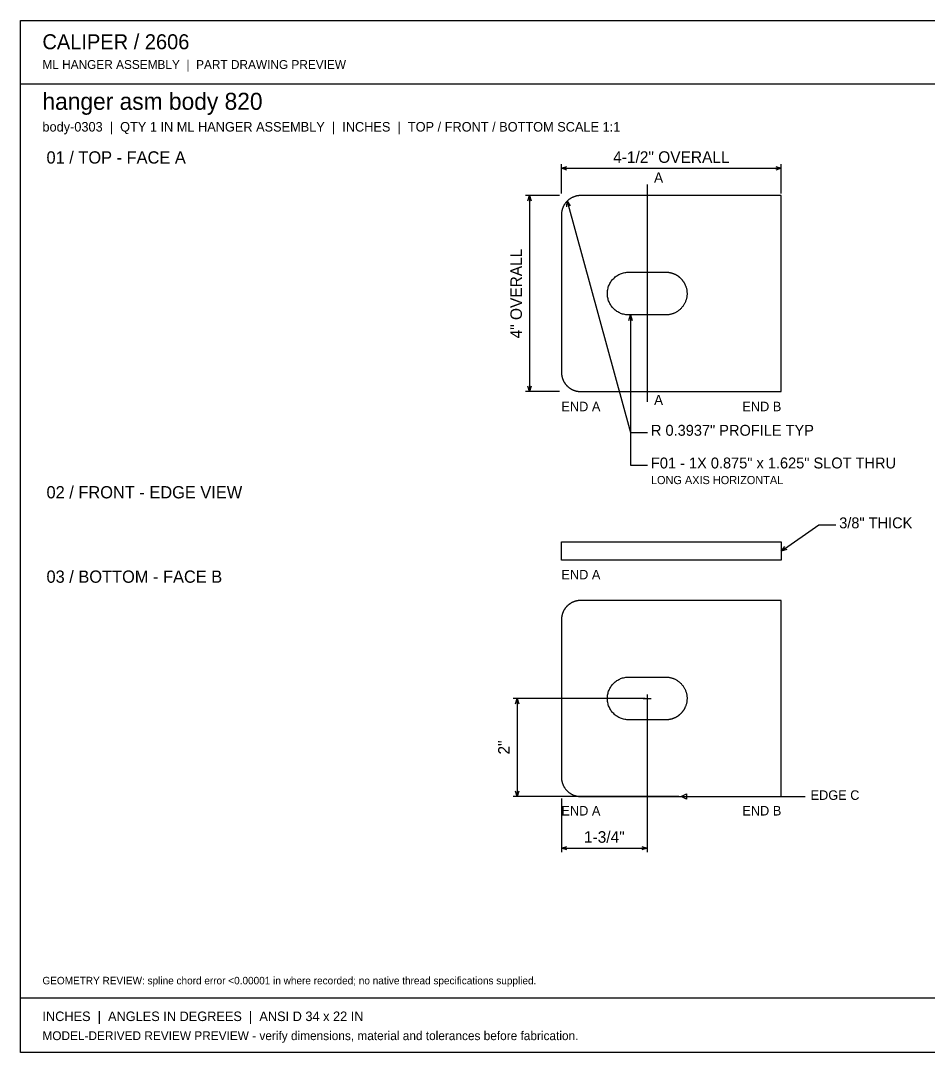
# Model space of a CAD drawing. Header units: inches. Extents: x 0.5 to 33.5, y 0.5 to 21.5.
# Drawn here: x 0.47 to 18.99, y 0.47 to 21.53 of the extents above; entities that cross this region are included whole.
import ezdxf
from ezdxf.enums import TextEntityAlignment as Align

# ---------------------------------------------------------------- set-up
doc = ezdxf.new("R2010")
doc.units = ezdxf.units.IN
doc.header["$MEASUREMENT"] = 0

msp = doc.modelspace()

# ---------------------------------------------------------------- linework, layer by layer
at = {"layer": 'ANNOTATION'}
for p, q in [((11.507, 18), (11.507, 18.597)), ((11.507, 18.514), (11.618, 18.549)), ((15.882, 18.549), (15.993, 18.514)), ((15.993, 18), (15.993, 18.597)), ((11.507, 18.514), (15.993, 18.514)), ((11.618, 18.479), (11.507, 18.514)), ((15.993, 18.514), (15.882, 18.479)), ((13.257, 18.181), (13.257, 13.75)), ((11.465, 17.958), (10.771, 17.958)), ((10.819, 17.847), (10.854, 17.958)), ((10.854, 17.958), (10.854, 13.958)), ((10.854, 17.958), (10.889, 17.847)), ((11.618, 17.727), (11.622, 17.843)), ((11.622, 17.843), (12.917, 13.125)), ((11.622, 17.843), (11.685, 17.745)), ((12.882, 15.41), (12.917, 15.521)), ((12.917, 15.521), (12.917, 12.458)), ((12.917, 15.521), (12.951, 15.41)), ((11.465, 13.958), (10.771, 13.958)), ((10.854, 13.958), (10.819, 14.069)), ((10.889, 14.069), (10.854, 13.958)), ((12.917, 13.125), (13.264, 13.125)), ((12.917, 12.458), (13.264, 12.458)), ((15.993, 10.701), (16.757, 11.236)), ((16.757, 11.236), (17.104, 11.236)), ((15.993, 10.701), (16.064, 10.794)), ((16.104, 10.737), (15.993, 10.701)), ((13.215, 7.694), (10.521, 7.694)), ((10.569, 7.583), (10.604, 7.694)), ((10.604, 7.694), (10.604, 5.694)), ((10.604, 7.694), (10.639, 7.583)), ((13.174, 7.694), (13.34, 7.694)), ((13.257, 7.778), (13.257, 7.611)), ((13.257, 7.653), (13.257, 4.556)), ((13.905, 5.694), (10.521, 5.694)), ((10.604, 5.694), (10.569, 5.806)), ((10.639, 5.806), (10.604, 5.694)), ((13.947, 5.694), (14.058, 5.75)), ((13.947, 5.694), (16.479, 5.694)), ((14.058, 5.639), (13.947, 5.694)), ((14.058, 5.75), (14.058, 5.639)), ((11.507, 5.653), (11.507, 4.556)), ((11.507, 4.639), (11.618, 4.674)), ((11.507, 4.639), (13.257, 4.639)), ((11.618, 4.604), (11.507, 4.639)), ((13.146, 4.674), (13.257, 4.639)), ((13.257, 4.639), (13.146, 4.604))]:
    msp.add_line(p, q, dxfattribs=at)
at = {"layer": 'OUTLINE'}
for p, q in [((0.472, 21.528), (33.528, 21.528)), ((0.472, 0.472), (0.472, 21.528)), ((0.472, 20.236), (33.528, 20.236)), ((11.69, 17.897), (11.682, 17.892)), ((11.698, 17.902), (11.69, 17.897)), ((11.707, 17.907), (11.698, 17.902)), ((11.715, 17.912), (11.707, 17.907)), ((11.724, 17.916), (11.715, 17.912)), ((11.732, 17.921), (11.724, 17.916)), ((11.741, 17.925), (11.732, 17.921)), ((11.75, 17.928), (11.741, 17.925)), ((11.759, 17.932), (11.75, 17.928)), ((11.768, 17.935), (11.759, 17.932)), ((11.777, 17.938), (11.768, 17.935)), ((11.786, 17.941), (11.777, 17.938)), ((11.796, 17.944), (11.786, 17.941)), ((11.805, 17.947), (11.796, 17.944)), ((11.814, 17.949), (11.805, 17.947)), ((11.824, 17.951), (11.814, 17.949)), ((11.833, 17.953), (11.824, 17.951)), ((11.843, 17.954), (11.833, 17.953)), ((11.852, 17.955), (11.843, 17.954)), ((11.862, 17.956), (11.852, 17.955)), ((11.872, 17.957), (11.862, 17.956)), ((11.881, 17.958), (11.872, 17.957)), ((11.891, 17.958), (11.881, 17.958)), ((11.901, 17.958), (11.891, 17.958)), ((15.993, 17.958), (11.901, 17.958)), ((15.993, 13.958), (15.993, 17.958)), ((11.527, 17.688), (11.524, 17.679)), ((11.53, 17.697), (11.527, 17.688)), ((11.533, 17.706), (11.53, 17.697)), ((11.537, 17.715), (11.533, 17.706)), ((11.541, 17.724), (11.537, 17.715)), ((11.545, 17.733), (11.541, 17.724)), ((11.549, 17.742), (11.545, 17.733)), ((11.553, 17.75), (11.549, 17.742)), ((11.558, 17.759), (11.553, 17.75)), ((11.563, 17.767), (11.558, 17.759)), ((11.568, 17.775), (11.563, 17.767)), ((11.573, 17.783), (11.568, 17.775)), ((11.579, 17.791), (11.573, 17.783)), ((11.584, 17.799), (11.579, 17.791)), ((11.59, 17.807), (11.584, 17.799)), ((11.596, 17.814), (11.59, 17.807)), ((11.602, 17.822), (11.596, 17.814)), ((11.609, 17.829), (11.602, 17.822)), ((11.615, 17.836), (11.609, 17.829)), ((11.622, 17.843), (11.615, 17.836)), ((11.629, 17.85), (11.622, 17.843)), ((11.636, 17.856), (11.629, 17.85)), ((11.643, 17.863), (11.636, 17.856)), ((11.651, 17.869), (11.643, 17.863)), ((11.658, 17.875), (11.651, 17.869)), ((11.666, 17.881), (11.658, 17.875)), ((11.674, 17.887), (11.666, 17.881)), ((11.682, 17.892), (11.674, 17.887)), ((11.508, 17.594), (11.507, 17.584)), ((11.507, 17.584), (11.507, 17.574)), ((11.507, 17.574), (11.507, 17.565)), ((11.507, 17.565), (11.507, 14.352)), ((11.509, 17.603), (11.508, 17.594)), ((11.51, 17.613), (11.509, 17.603)), ((11.511, 17.622), (11.51, 17.613)), ((11.513, 17.632), (11.511, 17.622)), ((11.514, 17.641), (11.513, 17.632)), ((11.516, 17.651), (11.514, 17.641)), ((11.519, 17.66), (11.516, 17.651)), ((11.521, 17.67), (11.519, 17.66)), ((11.524, 17.679), (11.521, 17.67)), ((12.518, 16.201), (12.531, 16.219)), ((12.531, 16.219), (12.544, 16.236)), ((12.544, 16.236), (12.558, 16.252)), ((12.558, 16.252), (12.573, 16.268)), ((12.573, 16.268), (12.588, 16.282)), ((12.588, 16.282), (12.604, 16.297)), ((12.604, 16.297), (12.621, 16.31)), ((12.621, 16.31), (12.639, 16.322)), ((12.639, 16.322), (12.657, 16.334)), ((12.657, 16.334), (12.676, 16.344)), ((12.676, 16.344), (12.695, 16.354)), ((12.695, 16.354), (12.714, 16.363)), ((12.714, 16.363), (12.735, 16.37)), ((12.735, 16.37), (12.755, 16.377)), ((12.755, 16.377), (12.776, 16.383)), ((12.776, 16.383), (12.797, 16.387)), ((12.797, 16.387), (12.818, 16.391)), ((12.818, 16.391), (12.839, 16.394)), ((12.839, 16.394), (12.86, 16.395)), ((12.86, 16.395), (12.882, 16.396)), ((12.882, 16.396), (13.632, 16.396)), ((13.632, 16.396), (13.64, 16.396)), ((13.64, 16.396), (13.648, 16.396)), ((13.648, 16.396), (13.656, 16.395)), ((13.656, 16.395), (13.664, 16.395)), ((13.664, 16.395), (13.672, 16.394)), ((13.672, 16.394), (13.68, 16.393)), ((13.68, 16.393), (13.688, 16.392)), ((13.688, 16.392), (13.695, 16.391)), ((13.695, 16.391), (13.703, 16.39)), ((13.703, 16.39), (13.711, 16.389)), ((13.711, 16.389), (13.719, 16.387)), ((13.719, 16.387), (13.727, 16.385)), ((13.727, 16.385), (13.735, 16.384)), ((13.735, 16.384), (13.742, 16.382)), ((13.742, 16.382), (13.75, 16.38)), ((13.75, 16.38), (13.758, 16.377)), ((13.758, 16.377), (13.765, 16.375)), ((13.765, 16.375), (13.773, 16.373)), ((13.773, 16.373), (13.78, 16.37)), ((13.78, 16.37), (13.788, 16.367)), ((13.788, 16.367), (13.795, 16.364)), ((13.795, 16.364), (13.803, 16.361)), ((13.803, 16.361), (13.81, 16.358)), ((13.81, 16.358), (13.817, 16.355)), ((13.817, 16.355), (13.824, 16.351)), ((13.824, 16.351), (13.831, 16.348)), ((13.831, 16.348), (13.838, 16.344)), ((13.838, 16.344), (13.845, 16.34)), ((13.845, 16.34), (13.852, 16.336)), ((13.852, 16.336), (13.859, 16.332)), ((13.859, 16.332), (13.866, 16.328)), ((13.866, 16.328), (13.873, 16.324)), ((13.873, 16.324), (13.879, 16.319)), ((13.879, 16.319), (13.886, 16.315)), ((13.886, 16.315), (13.892, 16.31)), ((13.892, 16.31), (13.899, 16.305)), ((13.899, 16.305), (13.905, 16.3)), ((13.905, 16.3), (13.911, 16.295)), ((13.911, 16.295), (13.917, 16.29)), ((13.917, 16.29), (13.923, 16.285)), ((13.923, 16.285), (13.929, 16.279)), ((13.929, 16.279), (13.935, 16.274)), ((13.935, 16.274), (13.94, 16.268)), ((13.94, 16.268), (13.946, 16.263)), ((13.946, 16.263), (13.952, 16.257)), ((13.952, 16.257), (13.957, 16.251)), ((13.957, 16.251), (13.962, 16.245)), ((13.962, 16.245), (13.967, 16.239)), ((13.967, 16.239), (13.972, 16.233)), ((13.972, 16.233), (13.977, 16.227)), ((13.977, 16.227), (13.982, 16.22)), ((13.982, 16.22), (13.987, 16.214)), ((13.987, 16.214), (13.992, 16.207)), ((12.447, 16.001), (12.449, 16.023)), ((12.449, 16.023), (12.453, 16.044)), ((12.453, 16.044), (12.458, 16.065)), ((12.458, 16.065), (12.463, 16.085)), ((12.463, 16.085), (12.47, 16.106)), ((12.47, 16.106), (12.478, 16.126)), ((12.478, 16.126), (12.486, 16.145)), ((12.486, 16.145), (12.496, 16.165)), ((12.496, 16.165), (12.507, 16.183)), ((12.507, 16.183), (12.518, 16.201)), ((13.992, 16.207), (13.996, 16.201)), ((13.996, 16.201), (14, 16.194)), ((14, 16.194), (14.005, 16.187)), ((14.005, 16.187), (14.009, 16.181)), ((14.009, 16.181), (14.013, 16.174)), ((14.013, 16.174), (14.017, 16.167)), ((14.017, 16.167), (14.02, 16.16)), ((14.02, 16.16), (14.024, 16.153)), ((14.024, 16.153), (14.027, 16.145)), ((14.027, 16.145), (14.031, 16.138)), ((14.031, 16.138), (14.034, 16.131)), ((14.034, 16.131), (14.039, 16.118)), ((14.039, 16.118), (14.044, 16.106)), ((14.044, 16.106), (14.048, 16.093)), ((14.048, 16.093), (14.052, 16.08)), ((14.052, 16.08), (14.056, 16.067)), ((14.056, 16.067), (14.059, 16.054)), ((14.059, 16.054), (14.062, 16.041)), ((14.062, 16.041), (14.064, 16.027)), ((14.064, 16.027), (14.066, 16.014)), ((14.066, 16.014), (14.067, 16.001)), ((12.444, 15.958), (12.445, 15.98)), ((12.445, 15.937), (12.444, 15.958)), ((12.445, 15.98), (12.447, 16.001)), ((12.447, 15.915), (12.445, 15.937)), ((12.449, 15.894), (12.447, 15.915)), ((12.453, 15.873), (12.449, 15.894)), ((12.458, 15.852), (12.453, 15.873)), ((12.463, 15.831), (12.458, 15.852)), ((12.47, 15.811), (12.463, 15.831)), ((12.478, 15.791), (12.47, 15.811)), ((14.04, 15.802), (14.035, 15.789)), ((14.045, 15.814), (14.04, 15.802)), ((14.049, 15.827), (14.045, 15.814)), ((14.053, 15.84), (14.049, 15.827)), ((14.057, 15.853), (14.053, 15.84)), ((14.06, 15.866), (14.057, 15.853)), ((14.062, 15.88), (14.06, 15.866)), ((14.064, 15.893), (14.062, 15.88)), ((14.066, 15.906), (14.064, 15.893)), ((14.068, 15.92), (14.066, 15.906)), ((14.067, 16.001), (14.068, 15.987)), ((14.068, 15.987), (14.069, 15.974)), ((14.069, 15.933), (14.068, 15.92)), ((14.069, 15.974), (14.069, 15.96)), ((14.069, 15.96), (14.069, 15.947)), ((14.069, 15.947), (14.069, 15.933)), ((12.486, 15.771), (12.478, 15.791)), ((12.496, 15.752), (12.486, 15.771)), ((12.507, 15.733), (12.496, 15.752)), ((12.518, 15.715), (12.507, 15.733)), ((12.531, 15.698), (12.518, 15.715)), ((12.544, 15.681), (12.531, 15.698)), ((12.558, 15.665), (12.544, 15.681)), ((12.573, 15.649), (12.558, 15.665)), ((12.588, 15.634), (12.573, 15.649)), ((12.604, 15.62), (12.588, 15.634)), ((12.621, 15.607), (12.604, 15.62)), ((12.639, 15.595), (12.621, 15.607)), ((12.657, 15.583), (12.639, 15.595)), ((12.676, 15.572), (12.657, 15.583)), ((13.863, 15.587), (13.851, 15.58)), ((13.874, 15.594), (13.863, 15.587)), ((13.885, 15.602), (13.874, 15.594)), ((13.896, 15.61), (13.885, 15.602)), ((13.907, 15.618), (13.896, 15.61)), ((13.917, 15.627), (13.907, 15.618)), ((13.927, 15.636), (13.917, 15.627)), ((13.937, 15.645), (13.927, 15.636)), ((13.947, 15.654), (13.937, 15.645)), ((13.956, 15.664), (13.947, 15.654)), ((13.965, 15.674), (13.956, 15.664)), ((13.973, 15.685), (13.965, 15.674)), ((13.982, 15.696), (13.973, 15.685)), ((13.99, 15.706), (13.982, 15.696)), ((13.997, 15.718), (13.99, 15.706)), ((14.004, 15.729), (13.997, 15.718)), ((14.011, 15.741), (14.004, 15.729)), ((14.018, 15.752), (14.011, 15.741)), ((14.024, 15.764), (14.018, 15.752)), ((14.03, 15.777), (14.024, 15.764)), ((14.035, 15.789), (14.03, 15.777)), ((12.695, 15.563), (12.676, 15.572)), ((12.714, 15.554), (12.695, 15.563)), ((12.735, 15.546), (12.714, 15.554)), ((12.755, 15.54), (12.735, 15.546)), ((12.776, 15.534), (12.755, 15.54)), ((12.797, 15.529), (12.776, 15.534)), ((12.818, 15.526), (12.797, 15.529)), ((12.839, 15.523), (12.818, 15.526)), ((12.86, 15.521), (12.839, 15.523)), ((12.882, 15.521), (12.86, 15.521)), ((13.632, 15.521), (12.882, 15.521)), ((13.645, 15.521), (13.632, 15.521)), ((13.659, 15.522), (13.645, 15.521)), ((13.672, 15.523), (13.659, 15.522)), ((13.686, 15.524), (13.672, 15.523)), ((13.699, 15.526), (13.686, 15.524)), ((13.713, 15.528), (13.699, 15.526)), ((13.726, 15.531), (13.713, 15.528)), ((13.739, 15.534), (13.726, 15.531)), ((13.752, 15.538), (13.739, 15.534)), ((13.765, 15.542), (13.752, 15.538)), ((13.778, 15.546), (13.765, 15.542)), ((13.79, 15.551), (13.778, 15.546)), ((13.803, 15.556), (13.79, 15.551)), ((13.815, 15.561), (13.803, 15.556)), ((13.827, 15.567), (13.815, 15.561)), ((13.839, 15.573), (13.827, 15.567)), ((13.851, 15.58), (13.839, 15.573)), ((11.507, 14.352), (11.507, 14.35)), ((11.507, 14.35), (11.507, 14.347)), ((11.507, 14.347), (11.507, 14.345)), ((11.507, 14.345), (11.507, 14.342)), ((11.507, 14.342), (11.507, 14.34)), ((11.507, 14.34), (11.507, 14.337)), ((11.507, 14.337), (11.507, 14.335)), ((11.507, 14.335), (11.507, 14.332)), ((11.507, 14.332), (11.508, 14.33)), ((11.508, 14.33), (11.508, 14.327)), ((11.508, 14.327), (11.508, 14.325)), ((11.508, 14.325), (11.508, 14.322)), ((11.508, 14.322), (11.508, 14.32)), ((11.508, 14.32), (11.508, 14.317)), ((11.508, 14.317), (11.509, 14.315)), ((11.509, 14.315), (11.509, 14.312)), ((11.509, 14.312), (11.509, 14.31)), ((11.509, 14.31), (11.509, 14.307)), ((11.509, 14.307), (11.51, 14.305)), ((11.51, 14.305), (11.51, 14.302)), ((11.51, 14.302), (11.51, 14.3)), ((11.51, 14.3), (11.511, 14.297)), ((11.511, 14.297), (11.511, 14.295)), ((11.511, 14.295), (11.511, 14.292)), ((11.511, 14.292), (11.512, 14.29)), ((11.512, 14.29), (11.512, 14.287)), ((11.512, 14.287), (11.513, 14.285)), ((11.513, 14.285), (11.513, 14.283)), ((11.513, 14.283), (11.514, 14.28)), ((11.514, 14.28), (11.514, 14.278)), ((11.514, 14.278), (11.514, 14.275)), ((11.514, 14.275), (11.515, 14.273)), ((11.515, 14.273), (11.515, 14.27)), ((11.515, 14.27), (11.516, 14.268)), ((11.516, 14.268), (11.517, 14.265)), ((11.517, 14.265), (11.517, 14.263)), ((11.517, 14.263), (11.518, 14.261)), ((11.518, 14.261), (11.518, 14.258)), ((11.518, 14.258), (11.519, 14.256)), ((11.519, 14.256), (11.519, 14.253)), ((11.519, 14.253), (11.52, 14.251)), ((11.52, 14.251), (11.521, 14.248)), ((11.521, 14.248), (11.521, 14.246)), ((11.521, 14.246), (11.522, 14.244)), ((11.522, 14.244), (11.523, 14.241)), ((11.523, 14.241), (11.524, 14.239)), ((11.524, 14.239), (11.524, 14.237)), ((11.524, 14.237), (11.525, 14.234)), ((11.525, 14.234), (11.526, 14.232)), ((11.526, 14.232), (11.527, 14.229)), ((11.527, 14.229), (11.527, 14.227)), ((11.527, 14.227), (11.528, 14.225)), ((11.528, 14.225), (11.529, 14.222)), ((11.529, 14.222), (11.53, 14.22)), ((11.53, 14.22), (11.531, 14.218)), ((11.531, 14.218), (11.531, 14.215)), ((11.531, 14.215), (11.532, 14.213)), ((11.532, 14.213), (11.533, 14.211)), ((11.533, 14.211), (11.534, 14.208)), ((11.534, 14.208), (11.535, 14.206)), ((11.535, 14.206), (11.536, 14.204)), ((11.536, 14.204), (11.537, 14.201)), ((11.537, 14.201), (11.538, 14.199)), ((11.538, 14.199), (11.539, 14.197)), ((11.539, 14.197), (11.542, 14.19)), ((11.542, 14.19), (11.545, 14.184)), ((11.545, 14.184), (11.548, 14.177)), ((11.548, 14.177), (11.551, 14.171)), ((11.551, 14.171), (11.554, 14.164)), ((11.554, 14.164), (11.558, 14.158)), ((11.558, 14.158), (11.562, 14.152)), ((11.562, 14.152), (11.565, 14.146)), ((11.565, 14.146), (11.569, 14.14)), ((11.569, 14.14), (11.573, 14.134)), ((11.573, 14.134), (11.577, 14.128)), ((11.577, 14.128), (11.581, 14.122)), ((11.581, 14.122), (11.585, 14.116)), ((11.585, 14.116), (11.59, 14.111)), ((11.59, 14.111), (11.594, 14.105)), ((11.594, 14.105), (11.599, 14.099)), ((11.599, 14.099), (11.603, 14.094)), ((11.603, 14.094), (11.608, 14.089)), ((11.608, 14.089), (11.613, 14.083)), ((11.613, 14.083), (11.618, 14.078)), ((11.618, 14.078), (11.623, 14.073)), ((11.623, 14.073), (11.628, 14.068)), ((11.628, 14.068), (11.633, 14.063)), ((11.633, 14.063), (11.639, 14.058)), ((11.639, 14.058), (11.644, 14.053)), ((11.644, 14.053), (11.649, 14.049)), ((11.649, 14.049), (11.655, 14.044)), ((11.655, 14.044), (11.661, 14.04)), ((11.661, 14.04), (11.666, 14.036)), ((11.666, 14.036), (11.672, 14.031)), ((11.672, 14.031), (11.678, 14.027)), ((11.678, 14.027), (11.684, 14.023)), ((11.684, 14.023), (11.69, 14.019)), ((11.69, 14.019), (11.696, 14.016)), ((11.696, 14.016), (11.702, 14.012)), ((11.702, 14.012), (11.708, 14.008)), ((11.708, 14.008), (11.715, 14.005)), ((11.715, 14.005), (11.721, 14.002)), ((11.721, 14.002), (11.728, 13.998)), ((11.728, 13.998), (11.734, 13.995)), ((11.734, 13.995), (11.741, 13.992)), ((11.741, 13.992), (11.747, 13.989)), ((11.747, 13.989), (11.754, 13.987)), ((11.754, 13.987), (11.76, 13.984)), ((11.76, 13.984), (11.767, 13.982)), ((11.767, 13.982), (11.774, 13.979)), ((11.774, 13.979), (11.781, 13.977)), ((11.781, 13.977), (11.788, 13.975)), ((11.788, 13.975), (11.794, 13.973)), ((11.794, 13.973), (11.801, 13.971)), ((11.801, 13.971), (11.808, 13.969)), ((11.808, 13.969), (11.815, 13.968)), ((11.815, 13.968), (11.822, 13.966)), ((11.822, 13.966), (11.829, 13.965)), ((11.829, 13.965), (11.836, 13.964)), ((11.836, 13.964), (11.843, 13.963)), ((11.843, 13.963), (11.851, 13.962)), ((11.851, 13.962), (11.858, 13.961)), ((11.858, 13.961), (11.865, 13.96)), ((11.865, 13.96), (11.872, 13.959)), ((11.872, 13.959), (11.879, 13.959)), ((11.879, 13.959), (11.886, 13.959)), ((11.886, 13.959), (11.893, 13.958)), ((11.893, 13.958), (11.901, 13.958)), ((11.901, 13.958), (15.993, 13.958)), ((11.507, 10.889), (15.993, 10.889)), ((11.507, 10.514), (11.507, 10.889)), ((15.993, 10.889), (15.993, 10.514)), ((15.993, 10.514), (11.507, 10.514)), ((11.822, 9.687), (11.815, 9.685)), ((11.829, 9.688), (11.822, 9.687)), ((11.836, 9.689), (11.829, 9.688)), ((11.843, 9.69), (11.836, 9.689)), ((11.851, 9.691), (11.843, 9.69)), ((11.858, 9.692), (11.851, 9.691)), ((11.865, 9.693), (11.858, 9.692)), ((11.872, 9.693), (11.865, 9.693)), ((11.879, 9.694), (11.872, 9.693)), ((11.886, 9.694), (11.879, 9.694)), ((11.893, 9.694), (11.886, 9.694)), ((11.901, 9.694), (11.893, 9.694)), ((15.993, 9.694), (11.901, 9.694)), ((15.993, 5.694), (15.993, 9.694)), ((11.548, 9.476), (11.545, 9.469)), ((11.551, 9.482), (11.548, 9.476)), ((11.554, 9.488), (11.551, 9.482)), ((11.558, 9.495), (11.554, 9.488)), ((11.562, 9.501), (11.558, 9.495)), ((11.565, 9.507), (11.562, 9.501)), ((11.569, 9.513), (11.565, 9.507)), ((11.573, 9.519), (11.569, 9.513)), ((11.577, 9.525), (11.573, 9.519)), ((11.581, 9.531), (11.577, 9.525)), ((11.585, 9.537), (11.581, 9.531)), ((11.59, 9.542), (11.585, 9.537)), ((11.594, 9.548), (11.59, 9.542)), ((11.599, 9.553), (11.594, 9.548)), ((11.603, 9.559), (11.599, 9.553)), ((11.608, 9.564), (11.603, 9.559)), ((11.613, 9.57), (11.608, 9.564)), ((11.618, 9.575), (11.613, 9.57)), ((11.623, 9.58), (11.618, 9.575)), ((11.628, 9.585), (11.623, 9.58)), ((11.633, 9.59), (11.628, 9.585)), ((11.639, 9.595), (11.633, 9.59)), ((11.644, 9.599), (11.639, 9.595)), ((11.649, 9.604), (11.644, 9.599)), ((11.655, 9.608), (11.649, 9.604)), ((11.661, 9.613), (11.655, 9.608)), ((11.666, 9.617), (11.661, 9.613)), ((11.672, 9.621), (11.666, 9.617)), ((11.678, 9.625), (11.672, 9.621)), ((11.684, 9.629), (11.678, 9.625)), ((11.69, 9.633), (11.684, 9.629)), ((11.696, 9.637), (11.69, 9.633)), ((11.702, 9.641), (11.696, 9.637)), ((11.708, 9.644), (11.702, 9.641)), ((11.715, 9.648), (11.708, 9.644)), ((11.721, 9.651), (11.715, 9.648)), ((11.728, 9.654), (11.721, 9.651)), ((11.734, 9.657), (11.728, 9.654)), ((11.741, 9.66), (11.734, 9.657)), ((11.747, 9.663), (11.741, 9.66)), ((11.754, 9.666), (11.747, 9.663)), ((11.76, 9.669), (11.754, 9.666)), ((11.767, 9.671), (11.76, 9.669)), ((11.774, 9.673), (11.767, 9.671)), ((11.781, 9.676), (11.774, 9.673)), ((11.788, 9.678), (11.781, 9.676)), ((11.794, 9.68), (11.788, 9.678)), ((11.801, 9.682), (11.794, 9.68)), ((11.808, 9.683), (11.801, 9.682)), ((11.815, 9.685), (11.808, 9.683)), ((11.508, 9.323), (11.507, 9.321)), ((11.507, 9.321), (11.507, 9.318)), ((11.507, 9.318), (11.507, 9.316)), ((11.507, 9.316), (11.507, 9.313)), ((11.507, 9.313), (11.507, 9.311)), ((11.507, 9.311), (11.507, 9.308)), ((11.507, 9.308), (11.507, 9.306)), ((11.507, 9.306), (11.507, 9.303)), ((11.507, 9.303), (11.507, 9.301)), ((11.507, 9.301), (11.507, 6.088)), ((11.509, 9.338), (11.508, 9.336)), ((11.508, 9.336), (11.508, 9.333)), ((11.508, 9.333), (11.508, 9.331)), ((11.508, 9.331), (11.508, 9.328)), ((11.508, 9.328), (11.508, 9.326)), ((11.508, 9.326), (11.508, 9.323)), ((11.51, 9.348), (11.509, 9.346)), ((11.509, 9.346), (11.509, 9.343)), ((11.509, 9.343), (11.509, 9.341)), ((11.509, 9.341), (11.509, 9.338)), ((11.511, 9.355), (11.51, 9.353)), ((11.51, 9.353), (11.51, 9.351)), ((11.51, 9.351), (11.51, 9.348)), ((11.512, 9.363), (11.511, 9.36)), ((11.511, 9.36), (11.511, 9.358)), ((11.511, 9.358), (11.511, 9.355)), ((11.513, 9.368), (11.512, 9.365)), ((11.512, 9.365), (11.512, 9.363)), ((11.514, 9.373), (11.513, 9.37)), ((11.513, 9.37), (11.513, 9.368)), ((11.515, 9.38), (11.514, 9.378)), ((11.514, 9.378), (11.514, 9.375)), ((11.514, 9.375), (11.514, 9.373)), ((11.516, 9.385), (11.515, 9.382)), ((11.515, 9.382), (11.515, 9.38)), ((11.517, 9.387), (11.516, 9.385)), ((11.518, 9.392), (11.517, 9.39)), ((11.517, 9.39), (11.517, 9.387)), ((11.519, 9.397), (11.518, 9.395)), ((11.518, 9.395), (11.518, 9.392)), ((11.52, 9.402), (11.519, 9.399)), ((11.519, 9.399), (11.519, 9.397)), ((11.521, 9.404), (11.52, 9.402)), ((11.522, 9.409), (11.521, 9.407)), ((11.521, 9.407), (11.521, 9.404)), ((11.523, 9.411), (11.522, 9.409)), ((11.524, 9.414), (11.523, 9.411)), ((11.525, 9.419), (11.524, 9.416)), ((11.524, 9.416), (11.524, 9.414)), ((11.526, 9.421), (11.525, 9.419)), ((11.527, 9.423), (11.526, 9.421)), ((11.528, 9.428), (11.527, 9.426)), ((11.527, 9.426), (11.527, 9.423)), ((11.529, 9.43), (11.528, 9.428)), ((11.53, 9.433), (11.529, 9.43)), ((11.531, 9.435), (11.53, 9.433)), ((11.532, 9.44), (11.531, 9.438)), ((11.531, 9.438), (11.531, 9.435)), ((11.533, 9.442), (11.532, 9.44)), ((11.534, 9.445), (11.533, 9.442)), ((11.535, 9.447), (11.534, 9.445)), ((11.536, 9.449), (11.535, 9.447)), ((11.537, 9.451), (11.536, 9.449)), ((11.538, 9.454), (11.537, 9.451)), ((11.539, 9.456), (11.538, 9.454)), ((11.542, 9.463), (11.539, 9.456)), ((11.545, 9.469), (11.542, 9.463)), ((12.558, 7.988), (12.573, 8.004)), ((12.573, 8.004), (12.588, 8.019)), ((12.588, 8.019), (12.604, 8.033)), ((12.604, 8.033), (12.621, 8.046)), ((12.621, 8.046), (12.639, 8.058)), ((12.639, 8.058), (12.657, 8.07)), ((12.657, 8.07), (12.676, 8.08)), ((12.676, 8.08), (12.695, 8.09)), ((12.695, 8.09), (12.714, 8.099)), ((12.714, 8.099), (12.735, 8.106)), ((12.735, 8.106), (12.755, 8.113)), ((12.755, 8.113), (12.776, 8.119)), ((12.776, 8.119), (12.797, 8.124)), ((12.797, 8.124), (12.818, 8.127)), ((12.818, 8.127), (12.839, 8.13)), ((12.839, 8.13), (12.86, 8.131)), ((12.86, 8.131), (12.882, 8.132)), ((12.882, 8.132), (13.632, 8.132)), ((13.632, 8.132), (13.645, 8.132)), ((13.645, 8.132), (13.659, 8.131)), ((13.659, 8.131), (13.672, 8.13)), ((13.672, 8.13), (13.686, 8.129)), ((13.686, 8.129), (13.699, 8.127)), ((13.699, 8.127), (13.713, 8.124)), ((13.713, 8.124), (13.726, 8.122)), ((13.726, 8.122), (13.739, 8.119)), ((13.739, 8.119), (13.752, 8.115)), ((13.752, 8.115), (13.765, 8.111)), ((13.765, 8.111), (13.778, 8.107)), ((13.778, 8.107), (13.79, 8.102)), ((13.79, 8.102), (13.803, 8.097)), ((13.803, 8.097), (13.815, 8.092)), ((13.815, 8.092), (13.827, 8.086)), ((13.827, 8.086), (13.839, 8.08)), ((13.839, 8.08), (13.851, 8.073)), ((13.851, 8.073), (13.863, 8.066)), ((13.863, 8.066), (13.874, 8.059)), ((13.874, 8.059), (13.885, 8.051)), ((13.885, 8.051), (13.896, 8.043)), ((13.896, 8.043), (13.907, 8.035)), ((13.907, 8.035), (13.917, 8.026)), ((13.917, 8.026), (13.927, 8.017)), ((13.927, 8.017), (13.937, 8.008)), ((13.937, 8.008), (13.947, 7.998)), ((12.453, 7.78), (12.458, 7.801)), ((12.458, 7.801), (12.463, 7.821)), ((12.463, 7.821), (12.47, 7.842)), ((12.47, 7.842), (12.478, 7.862)), ((12.478, 7.862), (12.486, 7.881)), ((12.486, 7.881), (12.496, 7.901)), ((12.496, 7.901), (12.507, 7.919)), ((12.507, 7.919), (12.518, 7.938)), ((12.518, 7.938), (12.531, 7.955)), ((12.531, 7.955), (12.544, 7.972)), ((12.544, 7.972), (12.558, 7.988)), ((13.947, 7.998), (13.956, 7.988)), ((13.956, 7.988), (13.965, 7.978)), ((13.965, 7.978), (13.973, 7.968)), ((13.973, 7.968), (13.982, 7.957)), ((13.982, 7.957), (13.99, 7.946)), ((13.99, 7.946), (13.997, 7.935)), ((13.997, 7.935), (14.004, 7.924)), ((14.004, 7.924), (14.011, 7.912)), ((14.011, 7.912), (14.018, 7.9)), ((14.018, 7.9), (14.024, 7.888)), ((14.024, 7.888), (14.03, 7.876)), ((14.03, 7.876), (14.035, 7.864)), ((14.035, 7.864), (14.04, 7.851)), ((14.04, 7.851), (14.045, 7.839)), ((14.045, 7.839), (14.049, 7.826)), ((14.049, 7.826), (14.053, 7.813)), ((14.053, 7.813), (14.057, 7.8)), ((14.057, 7.8), (14.06, 7.787)), ((12.444, 7.694), (12.445, 7.716)), ((12.445, 7.673), (12.444, 7.694)), ((12.445, 7.716), (12.447, 7.737)), ((12.447, 7.652), (12.445, 7.673)), ((12.447, 7.737), (12.449, 7.759)), ((12.449, 7.63), (12.447, 7.652)), ((12.449, 7.759), (12.453, 7.78)), ((12.453, 7.609), (12.449, 7.63)), ((12.458, 7.588), (12.453, 7.609)), ((12.463, 7.567), (12.458, 7.588)), ((14.056, 7.586), (14.052, 7.573)), ((14.059, 7.599), (14.056, 7.586)), ((14.062, 7.612), (14.059, 7.599)), ((14.06, 7.787), (14.062, 7.773)), ((14.062, 7.773), (14.064, 7.76)), ((14.064, 7.625), (14.062, 7.612)), ((14.064, 7.76), (14.066, 7.747)), ((14.066, 7.639), (14.064, 7.625)), ((14.066, 7.747), (14.068, 7.733)), ((14.067, 7.652), (14.066, 7.639)), ((14.068, 7.666), (14.067, 7.652)), ((14.068, 7.733), (14.069, 7.72)), ((14.069, 7.679), (14.068, 7.666)), ((14.069, 7.72), (14.069, 7.706)), ((14.069, 7.706), (14.069, 7.693)), ((14.069, 7.693), (14.069, 7.679)), ((12.47, 7.547), (12.463, 7.567)), ((12.478, 7.527), (12.47, 7.547)), ((12.486, 7.507), (12.478, 7.527)), ((12.496, 7.488), (12.486, 7.507)), ((12.507, 7.47), (12.496, 7.488)), ((12.518, 7.451), (12.507, 7.47)), ((12.531, 7.434), (12.518, 7.451)), ((12.544, 7.417), (12.531, 7.434)), ((12.558, 7.401), (12.544, 7.417)), ((12.573, 7.385), (12.558, 7.401)), ((12.588, 7.37), (12.573, 7.385)), ((12.604, 7.356), (12.588, 7.37)), ((13.929, 7.373), (13.923, 7.368)), ((13.935, 7.379), (13.929, 7.373)), ((13.94, 7.384), (13.935, 7.379)), ((13.946, 7.39), (13.94, 7.384)), ((13.952, 7.396), (13.946, 7.39)), ((13.957, 7.402), (13.952, 7.396)), ((13.962, 7.408), (13.957, 7.402)), ((13.967, 7.414), (13.962, 7.408)), ((13.972, 7.42), (13.967, 7.414)), ((13.977, 7.426), (13.972, 7.42)), ((13.982, 7.432), (13.977, 7.426)), ((13.987, 7.439), (13.982, 7.432)), ((13.992, 7.445), (13.987, 7.439)), ((13.996, 7.452), (13.992, 7.445)), ((14, 7.459), (13.996, 7.452)), ((14.005, 7.465), (14, 7.459)), ((14.009, 7.472), (14.005, 7.465)), ((14.013, 7.479), (14.009, 7.472)), ((14.017, 7.486), (14.013, 7.479)), ((14.02, 7.493), (14.017, 7.486)), ((14.024, 7.5), (14.02, 7.493)), ((14.027, 7.507), (14.024, 7.5)), ((14.031, 7.515), (14.027, 7.507)), ((14.034, 7.522), (14.031, 7.515)), ((14.039, 7.534), (14.034, 7.522)), ((14.044, 7.547), (14.039, 7.534)), ((14.048, 7.56), (14.044, 7.547)), ((14.052, 7.573), (14.048, 7.56)), ((12.621, 7.343), (12.604, 7.356)), ((12.639, 7.331), (12.621, 7.343)), ((12.657, 7.319), (12.639, 7.331)), ((12.676, 7.309), (12.657, 7.319)), ((12.695, 7.299), (12.676, 7.309)), ((12.714, 7.29), (12.695, 7.299)), ((12.735, 7.283), (12.714, 7.29)), ((12.755, 7.276), (12.735, 7.283)), ((12.776, 7.27), (12.755, 7.276)), ((12.797, 7.265), (12.776, 7.27)), ((12.818, 7.262), (12.797, 7.265)), ((12.839, 7.259), (12.818, 7.262)), ((12.86, 7.257), (12.839, 7.259)), ((12.882, 7.257), (12.86, 7.257)), ((13.632, 7.257), (12.882, 7.257)), ((13.64, 7.257), (13.632, 7.257)), ((13.648, 7.257), (13.64, 7.257)), ((13.656, 7.258), (13.648, 7.257)), ((13.664, 7.258), (13.656, 7.258)), ((13.672, 7.259), (13.664, 7.258)), ((13.68, 7.26), (13.672, 7.259)), ((13.688, 7.26), (13.68, 7.26)), ((13.695, 7.262), (13.688, 7.26)), ((13.703, 7.263), (13.695, 7.262)), ((13.711, 7.264), (13.703, 7.263)), ((13.719, 7.266), (13.711, 7.264)), ((13.727, 7.267), (13.719, 7.266)), ((13.735, 7.269), (13.727, 7.267)), ((13.742, 7.271), (13.735, 7.269)), ((13.75, 7.273), (13.742, 7.271)), ((13.758, 7.275), (13.75, 7.273)), ((13.765, 7.278), (13.758, 7.275)), ((13.773, 7.28), (13.765, 7.278)), ((13.78, 7.283), (13.773, 7.28)), ((13.788, 7.286), (13.78, 7.283)), ((13.795, 7.289), (13.788, 7.286)), ((13.803, 7.292), (13.795, 7.289)), ((13.81, 7.295), (13.803, 7.292)), ((13.817, 7.298), (13.81, 7.295)), ((13.824, 7.301), (13.817, 7.298)), ((13.831, 7.305), (13.824, 7.301)), ((13.838, 7.309), (13.831, 7.305)), ((13.845, 7.313), (13.838, 7.309)), ((13.852, 7.317), (13.845, 7.313)), ((13.859, 7.321), (13.852, 7.317)), ((13.866, 7.325), (13.859, 7.321)), ((13.873, 7.329), (13.866, 7.325)), ((13.879, 7.334), (13.873, 7.329)), ((13.886, 7.338), (13.879, 7.334)), ((13.892, 7.343), (13.886, 7.338)), ((13.899, 7.348), (13.892, 7.343)), ((13.905, 7.353), (13.899, 7.348)), ((13.911, 7.358), (13.905, 7.353)), ((13.917, 7.363), (13.911, 7.358)), ((13.923, 7.368), (13.917, 7.363)), ((11.507, 6.088), (11.507, 6.078)), ((11.507, 6.078), (11.507, 6.069)), ((11.507, 6.069), (11.508, 6.059)), ((11.508, 6.059), (11.509, 6.05)), ((11.509, 6.05), (11.51, 6.04)), ((11.51, 6.04), (11.511, 6.03)), ((11.511, 6.03), (11.513, 6.021)), ((11.513, 6.021), (11.514, 6.011)), ((11.514, 6.011), (11.516, 6.002)), ((11.516, 6.002), (11.519, 5.992)), ((11.519, 5.992), (11.521, 5.983)), ((11.521, 5.983), (11.524, 5.974)), ((11.524, 5.974), (11.527, 5.965)), ((11.527, 5.965), (11.53, 5.956)), ((11.53, 5.956), (11.533, 5.946)), ((11.533, 5.946), (11.537, 5.937)), ((11.537, 5.937), (11.541, 5.929)), ((11.541, 5.929), (11.545, 5.92)), ((11.545, 5.92), (11.549, 5.911)), ((11.549, 5.911), (11.553, 5.903)), ((11.553, 5.903), (11.558, 5.894)), ((11.558, 5.894), (11.563, 5.886)), ((11.563, 5.886), (11.568, 5.878)), ((11.568, 5.878), (11.573, 5.869)), ((11.573, 5.869), (11.579, 5.861)), ((11.579, 5.861), (11.584, 5.854)), ((11.584, 5.854), (11.59, 5.846)), ((11.59, 5.846), (11.596, 5.838)), ((11.596, 5.838), (11.602, 5.831)), ((11.602, 5.831), (11.609, 5.824)), ((11.609, 5.824), (11.615, 5.817)), ((11.615, 5.817), (11.622, 5.81)), ((11.622, 5.81), (11.629, 5.803)), ((11.629, 5.803), (11.636, 5.796)), ((11.636, 5.796), (11.643, 5.79)), ((11.643, 5.79), (11.651, 5.784)), ((11.651, 5.784), (11.658, 5.778)), ((11.658, 5.778), (11.666, 5.772)), ((11.666, 5.772), (11.674, 5.766)), ((11.674, 5.766), (11.682, 5.761)), ((11.682, 5.761), (11.69, 5.756)), ((11.69, 5.756), (11.698, 5.75)), ((11.698, 5.75), (11.707, 5.746)), ((11.707, 5.746), (11.715, 5.741)), ((11.715, 5.741), (11.724, 5.736)), ((11.724, 5.736), (11.732, 5.732)), ((11.732, 5.732), (11.741, 5.728)), ((11.741, 5.728), (11.75, 5.724)), ((11.75, 5.724), (11.759, 5.721)), ((11.759, 5.721), (11.768, 5.717)), ((11.768, 5.717), (11.777, 5.714)), ((11.777, 5.714), (11.786, 5.711)), ((11.786, 5.711), (11.796, 5.709)), ((11.796, 5.709), (11.805, 5.706)), ((11.805, 5.706), (11.814, 5.704)), ((11.814, 5.704), (11.824, 5.702)), ((11.824, 5.702), (11.833, 5.7)), ((11.833, 5.7), (11.843, 5.699)), ((11.843, 5.699), (11.852, 5.697)), ((11.852, 5.697), (11.862, 5.696)), ((11.862, 5.696), (11.872, 5.696)), ((11.872, 5.696), (11.881, 5.695)), ((11.881, 5.695), (11.891, 5.695)), ((11.891, 5.695), (11.901, 5.694)), ((11.901, 5.694), (15.993, 5.694)), ((0.472, 1.583), (33.528, 1.583)), ((33.528, 0.472), (0.472, 0.472))]:
    msp.add_line(p, q, dxfattribs=at)

# ---------------------------------------------------------------- texts
at = {"layer": 'ANNOTATION'}
for s, height, p in [('CALIPER / 2606', 0.30556, (0.917, 20.944)), ('ML HANGER ASSEMBLY  |  PART DRAWING PREVIEW', 0.18056, (0.917, 20.542)), ('hanger asm body 820', 0.34722, (0.917, 19.708)), ('body-0303  |  QTY 1 IN ML HANGER ASSEMBLY  |  INCHES  |  TOP / FRONT / BOTTOM SCALE 1:1', 0.19444, (0.917, 19.264)), ('01 / TOP - FACE A', 0.25, (1, 18.611)), ('A', 0.208, (13.396, 18.222)), ('END A', 0.1944, (11.507, 13.556)), ('A', 0.208, (13.396, 13.681)), ('R 0.3937" PROFILE TYP', 0.22222, (13.333, 13.056)), ('F01 - 1X 0.875" x 1.625" SLOT THRU', 0.22222, (13.333, 12.389)), ('LONG AXIS HORIZONTAL', 0.16667, (13.333, 12.069)), ('02 / FRONT - EDGE VIEW', 0.25, (1, 11.778)), ('3/8" THICK', 0.2222, (17.174, 11.167)), ('03 / BOTTOM - FACE B', 0.25, (1, 10.056)), ('END A', 0.1944, (11.507, 10.125)), ('EDGE C', 0.1944, (16.59, 5.625)), ('END A', 0.1944, (11.507, 5.306)), ('GEOMETRY REVIEW: spline chord error <0.00001 in where recorded; no native thread specifications supplied.', 0.152778, (0.917, 1.861)), ('INCHES  |  ANGLES IN DEGREES  |  ANSI D 34 x 22 IN', 0.19444, (0.917, 1.111)), ('MODEL-DERIVED REVIEW PREVIEW - verify dimensions, material and tolerances before fabrication.', 0.18056, (0.917, 0.722))]:
    msp.add_text(s, height=height, dxfattribs=at).set_placement(p)
for s, height, p in [('4-1/2" OVERALL', 0.23611, (13.75, 18.625)), ('1-3/4"', 0.2361, (12.382, 4.75))]:
    msp.add_text(s, height=height, dxfattribs=at).set_placement(p, align=Align.CENTER)
for s, p in [('4" OVERALL', (10.701, 15.958)), ('2"', (10.451, 6.694))]:
    msp.add_text(s, height=0.2361, rotation=90, dxfattribs=at).set_placement(p, align=Align.CENTER)
for p in [(15.993, 13.556), (15.993, 5.306)]:
    msp.add_text('END B', height=0.1944, dxfattribs=at).set_placement(p, align=Align.RIGHT)

doc.saveas('drawing.dxf')
